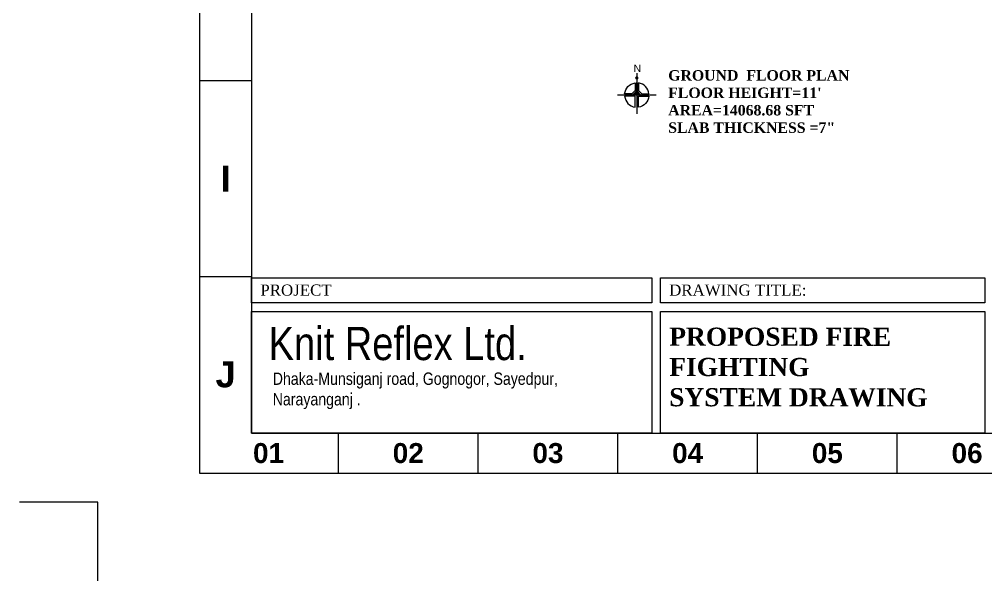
# Model space of a CAD drawing. Header units: inches. Extents: x -98933 to 1585249, y -3352739 to 192771.
# Drawn here: x 18861 to 20403, y 47462 to 48359 of the extents above; entities that cross this region are included whole.
import ezdxf

# ---------------------------------------------------------------- set-up
doc = ezdxf.new("R2010")
doc.units = ezdxf.units.IN
doc.header["$MEASUREMENT"] = 0
doc.layers.get('0').update_dxf_attribs({"lineweight": 0})
doc.layers.get('Defpoints').update_dxf_attribs({"lineweight": 0})
for name, color, linetype, lineweight in [('A-Text', 7, 'Continuous', 0), ('DIM.', 251, 'Continuous', 5), ('DOOR', 222, 'Continuous', 0), ('Inline', 7, 'Continuous', 0), ('Outline', 7, 'Continuous', 0), ('Scale', 7, 'Continuous', 0), ('Scale_Text', 7, 'Continuous', 0), ('Text', 7, 'Continuous', 0), ('TEXT_TITLEBOX', 7, 'Continuous', 13), ('Titelblk', 7, 'Continuous', 25), ('TITLE', 7, 'Continuous', 20)]:
    doc.layers.add(name, color=color, linetype=linetype, lineweight=lineweight)
doc.styles.add('MONOTEXT', font='txt')
doc.styles.add('RS', font='arial.ttf')
doc.styles.add('SHT-TEXT-1', font='times.ttf', dxfattribs={"height": 12})
doc.styles.get("Standard").update_dxf_attribs({"font": 'arialbd.ttf', "height": 24})
doc.styles.add('TEXT', font='arial.ttf')

# ---------------------------------------------------------------- blocks, each defined once
blk = doc.blocks.new('PAGE')
at = {"layer": 'Inline', "color": 252, "lineweight": 15}
blk.add_lwpolyline([(178051640.63, 22656441.11), (178051640.63, 22657235.79), (178050505.36, 22657235.79), (178050505.36, 22656441.11)], close=True, dxfattribs=at)
at = {"layer": 'Outline', "color": 252, "lineweight": 15}
blk.add_line((178050483.42, 22656424.24), (178051662.57, 22656424.24), dxfattribs=at)
blk.add_lwpolyline([(178050483.42, 22657252.66), (178050483.42, 22656424.24)], dxfattribs=at)
at = {"layer": 'Scale', "color": 252, "lineweight": 9}
for p, q in [((178050483.42, 22656590.1), (178050505.36, 22656590.1)), ((178050483.42, 22656507.32), (178050505.36, 22656507.32)), ((178050542.02, 22656424.24), (178050542.02, 22656441.11)), ((178050601.02, 22656424.24), (178050601.02, 22656441.11)), ((178050660.01, 22656424.24), (178050660.01, 22656441.11)), ((178050719.01, 22656424.24), (178050719.01, 22656441.11)), ((178050778.01, 22656424.24), (178050778.01, 22656441.11))]:
    blk.add_line(p, q, dxfattribs=at)
at = {"layer": 'Scale_Text', "color": 252, "lineweight": 13, "attachment_point": 5}
for s, insert, char_height, width in [('I', (178050494.39, 22656548.71), 10.97, 8.3603), ('J', (178050494.39, 22656465.93), 10.97, 8.3603), ('01', (178050512.52, 22656432.67), 8.435, 2.5102), ('02', (178050571.52, 22656432.67), 8.435, 2.5102), ('03', (178050630.51, 22656432.67), 8.435, 2.5102), ('04', (178050689.51, 22656432.67), 8.435, 2.5102), ('05', (178050748.51, 22656432.67), 8.435, 2.5102), ('06', (178050807.51, 22656432.67), 8.435, 2.5102)]:
    blk.add_mtext(s, dxfattribs=dict(at, insert=insert, char_height=char_height, width=width))
blk = doc.blocks.new('Title')
at = {"layer": 'Defpoints', "color": 1, "ltscale": 10}
blk.add_lwpolyline([(-102338.3, -88042.4), (-102338.3, -87942.4), (-102438.3, -87942.4)], dxfattribs=at)
at = {"layer": 'Titelblk', "color": 3, "linetype": 'Continuous', "lineweight": 0, "xscale": 3.014611567961765, "yscale": 3.014611567959946, "zscale": 3.014611567966516}
blk.add_blockref('PAGE', (-536855255.8, -68388224), dxfattribs=at)

msp = doc.modelspace()

# ---------------------------------------------------------------- hatches: boundary and pattern name
at = {"layer": 'DOOR'}
h = msp.add_hatch(dxfattribs=at)
h.set_pattern_fill('ANSI31', scale=0.7, style=0)
h.set_pattern_definition([(45, (21064.53469, 54680.44714), (-0.0618718434, 0.0618718434), [])])
h.paths.add_polyline_path([(19847.14, 48243.7), (19847.14, 48257.38, 0.0109633), (19846.2, 48257.4), (19846.2, 48238.48), (19852.36, 48238.48)])
h.paths.add_polyline_path([(19846.2, 48257.4, 0.0109633), (19845.26, 48257.38), (19845.26, 48243.7), (19840.05, 48238.48), (19846.2, 48238.48)])

# ---------------------------------------------------------------- linework, layer by layer
at = {"layer": 'A-Text', "color": 7, "const_width": 2.64}
msp.add_lwpolyline([(19847.52, 48265.17, -1), (19844.89, 48265.17, -1)], format="xyb", close=True, dxfattribs=at)
at = {"layer": 'DOOR', "color": 7}
for points in [[(19846.2, 48272.7), (19846.2, 48208.07)], [(19877.07, 48237.88), (19815.34, 48237.88)]]:
    msp.add_lwpolyline(points, dxfattribs=at)
for points in [[(19843.5, 48257.22), (19843.5, 48257.22), (19843.5, 48244.94), (19838.29, 48239.73), (19826.77, 48239.73), (19826.77, 48239.73, -0.3473795)], [(19840.05, 48238.48), (19845.26, 48243.7), (19845.26, 48243.7), (19845.26, 48257.38, -0.0219293), (19847.14, 48257.38), (19847.14, 48257.38), (19847.14, 48243.7), (19852.36, 48238.48)], [(19848.9, 48244.94), (19854.12, 48239.73), (19865.64, 48239.73), (19865.64, 48239.73, 0.3473795), (19848.9, 48257.22), (19848.9, 48257.22)]]:
    msp.add_lwpolyline(points, format="xyb", close=True, dxfattribs=at)
for points in [[(19826.77, 48236.04, 0.3473795), (19843.5, 48218.55), (19843.5, 48236.04), (19826.77, 48236.04)], [(19865.64, 48236.04, -0.3473795), (19848.9, 48218.55), (19848.9, 48236.04), (19865.64, 48236.04)]]:
    msp.add_lwpolyline(points, format="xyb", dxfattribs=at)
at = {"layer": 'TEXT_TITLEBOX'}
for p, q in [((19231.24, 47906.23), (19231.24, 47946.16)), ((19231.24, 47946.16), (19870.12, 47946.16)), ((19870.12, 47946.16), (19870.12, 47906.23)), ((19884.13, 47906.23), (19884.13, 47946.16)), ((19884.13, 47946.16), (20401.56, 47946.16)), ((20401.56, 47946.16), (20401.56, 47906.23)), ((19870.12, 47906.23), (19231.24, 47906.23)), ((20401.56, 47906.23), (19884.13, 47906.23)), ((19231.24, 47697.83), (19231.24, 47892.22)), ((19231.24, 47892.22), (19870.12, 47892.22)), ((19870.12, 47892.22), (19870.12, 47697.83)), ((19884.13, 47697.83), (19884.13, 47892.22)), ((19884.13, 47892.22), (20401.61, 47892.22)), ((20401.61, 47892.22), (20401.61, 47697.83)), ((19870.12, 47697.83), (19231.24, 47697.83)), ((20401.61, 47697.83), (19884.13, 47697.83))]:
    msp.add_line(p, q, dxfattribs=at)

# ---------------------------------------------------------------- block references
at = {"layer": 'TITLE', "xscale": 1.253909077960998, "yscale": 1.253909077960998, "zscale": 1.253909067584736}
msp.add_blockref('Title', (147308.88, 157859.4), dxfattribs=at)

# ---------------------------------------------------------------- texts
at = {"color": 7, "insert": (19896.32, 48227.48), "char_height": 16.6905, "width": 512.5918, "attachment_point": 4}
msp.add_mtext('{\\fTimes New Roman|b1|i0|c0|p18;GROUND  FLOOR PLAN \\PFLOOR HEIGHT=11\'\\PAREA=14068.68 SFT \\PSLAB THICKNESS =7"}', dxfattribs=at)
at = {"color": 7, "insert": (19897.98, 47803.32), "char_height": 29, "width": 413.171, "attachment_point": 4, "rotation": 359.97233}
msp.add_mtext('\\pt2106;{\\fTimes New Roman|b1|i0|c0|p18;\\C256;PROPOSED FIRE  FIGHTING  \\PSYSTEM DRAWING }', dxfattribs=at)
at = {"layer": 'A-Text', "color": 7, "insert": (19847.03, 48274.81), "char_height": 11.71, "attachment_point": 2, "rotation": 180, "style": 'RS'}
msp.add_mtext('N', dxfattribs=at)
at = {"layer": 'DIM.', "color": 5, "lineweight": 13, "insert": (19464.46, 47796.55), "char_height": 53.0283, "width": 1436.408, "attachment_point": 5, "style": 'TEXT'}
msp.add_mtext('{\\fArial Narrow|b0|i0|c0|p34;Knit Reflex Ltd.\\C256;\\P\\pt19.90469;\\fSwis721 BT|b1|i0|c0|p34;\\C7; }', dxfattribs=at)
at = {"layer": 'Text', "color": 56, "insert": (19265.01, 47765.52), "char_height": 19.6959, "width": 755.034, "attachment_point": 4, "style": 'MONOTEXT'}
msp.add_mtext('{\\fArial Narrow|b0|i0|c0|p34;\\C7;Dhaka-Munsiganj road, Gognogor, Sayedpur, \\PNarayanganj .}', dxfattribs=at)
at = {"layer": 'TEXT_TITLEBOX', "lineweight": 25, "style": 'SHT-TEXT-1'}
for s, height, p in [('PROJECT', 17.847, (19245.25, 47917.47)), ('DRAWING TITLE:', 17.8468, (19897.73, 47917.47))]:
    msp.add_text(s, height=height, dxfattribs=at).set_placement(p)

doc.saveas('drawing.dxf')
